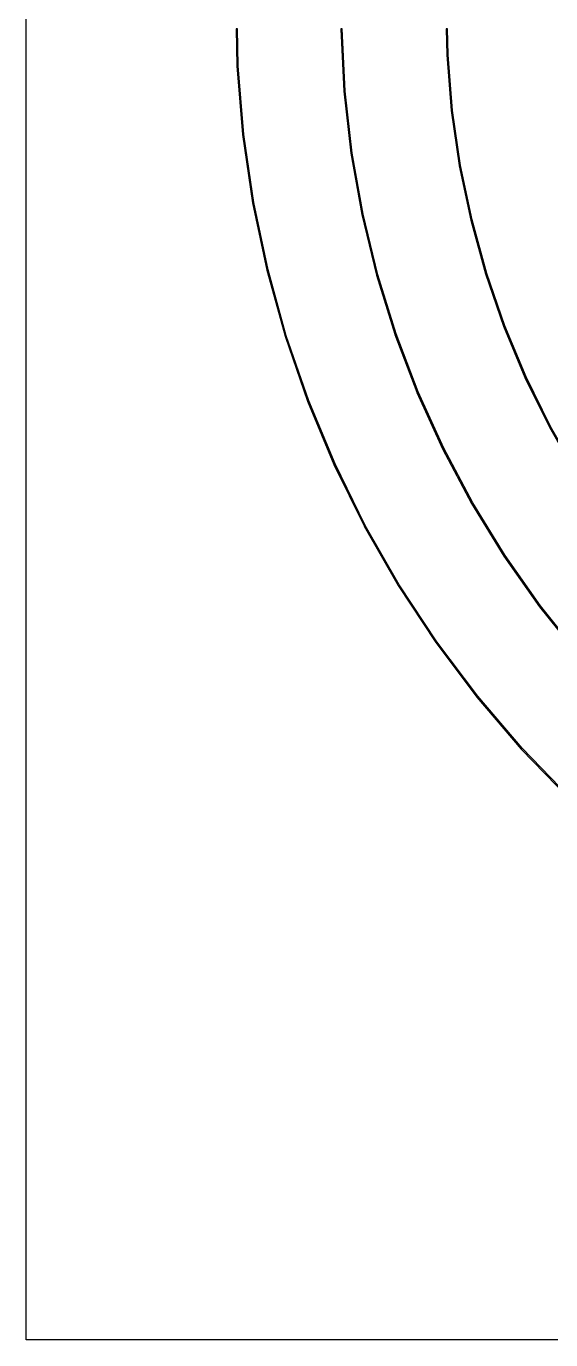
# Model space of a CAD drawing. Extents: x 1.97 to 5.91, y -5.91 to -1.97.
# Drawn here: x 1.969 to 2.755, y -5.906 to -3.937 of the extents above; entities that cross this region are included whole.
import ezdxf

# ---------------------------------------------------------------- set-up
doc = ezdxf.new("R2010")
doc.units = 0
doc.header["$MEASUREMENT"] = 0
doc.layers.add('WHITE', color=7, linetype='CONTINUOUS')

msp = doc.modelspace()

# ---------------------------------------------------------------- linework, layer by layer
at = {"layer": 'WHITE', "linetype": 'CONTINUOUS'}
for p, q in [((1.9685, -5.9055), (1.9685, -1.9685)), ((2.2833, -3.9409), (2.2844, -3.9964)), ((2.2853, -3.9409), (2.2833, -3.9409)), ((2.2864, -3.9963), (2.2853, -3.9409)), ((2.44, -3.9409), (2.44, -3.9411)), ((2.442, -3.9409), (2.44, -3.9409)), ((2.44, -3.9411), (2.44, -3.9411)), ((2.44, -3.9411), (2.44, -3.9412)), ((2.44, -3.9412), (2.4448, -4.0345)), ((2.44, -3.9412), (2.44, -3.9412)), ((2.442, -3.9411), (2.442, -3.9409)), ((2.4467, -4.0343), (2.442, -3.9411)), ((2.5982, -3.9409), (2.5989, -3.9799)), ((2.6001, -3.9409), (2.5982, -3.9409)), ((2.6009, -3.9798), (2.6001, -3.9409)), ((2.5989, -3.9799), (2.5989, -3.98)), ((2.5989, -3.98), (2.6058, -4.0632)), ((2.5989, -3.98), (2.5989, -3.98)), ((2.6077, -4.063), (2.6009, -3.9798)), ((2.2844, -3.9964), (2.2844, -3.9964)), ((2.2844, -3.9964), (2.2845, -3.9964)), ((2.2844, -3.9964), (2.2929, -4.0993)), ((2.2845, -3.9964), (2.2844, -3.9964)), ((2.2949, -4.0991), (2.2864, -3.9963)), ((2.4448, -4.0345), (2.4448, -4.0345)), ((2.4448, -4.0345), (2.4448, -4.0345)), ((2.4448, -4.0345), (2.4553, -4.1273)), ((2.4448, -4.0345), (2.4448, -4.0345)), ((2.4573, -4.127), (2.4467, -4.0343)), ((2.6058, -4.0632), (2.6058, -4.0632)), ((2.6058, -4.0632), (2.6058, -4.0633)), ((2.6058, -4.0633), (2.6178, -4.1459)), ((2.6058, -4.0633), (2.6058, -4.0633)), ((2.6198, -4.1456), (2.6077, -4.063)), ((2.2929, -4.0993), (2.2929, -4.0993)), ((2.2929, -4.0993), (2.293, -4.0994)), ((2.2929, -4.0994), (2.3078, -4.2014)), ((2.293, -4.0994), (2.2929, -4.0994)), ((2.3098, -4.2011), (2.2949, -4.0991)), ((2.4553, -4.1273), (2.4553, -4.1273)), ((2.4553, -4.1273), (2.4553, -4.1274)), ((2.4553, -4.1274), (2.4716, -4.2192)), ((2.4553, -4.1274), (2.4553, -4.1274)), ((2.4736, -4.2188), (2.4573, -4.127)), ((2.6178, -4.1459), (2.6178, -4.1459)), ((2.6178, -4.1459), (2.6178, -4.146)), ((2.6178, -4.146), (2.635, -4.2276)), ((2.6178, -4.146), (2.6178, -4.146)), ((2.6369, -4.2271), (2.6198, -4.1456)), ((2.3078, -4.2014), (2.3078, -4.2014)), ((2.3078, -4.2014), (2.3079, -4.2015)), ((2.3078, -4.2015), (2.3291, -4.3023)), ((2.3079, -4.2015), (2.3078, -4.2015)), ((2.331, -4.3019), (2.3098, -4.2011)), ((2.4716, -4.2192), (2.4717, -4.2192)), ((2.4717, -4.2192), (2.4717, -4.2192)), ((2.4717, -4.2192), (2.4717, -4.2192)), ((2.4717, -4.2192), (2.4936, -4.3098)), ((2.4956, -4.3093), (2.4736, -4.2188)), ((2.635, -4.2276), (2.635, -4.2275)), ((2.635, -4.2275), (2.635, -4.2276)), ((2.635, -4.2276), (2.635, -4.2276)), ((2.635, -4.2276), (2.6572, -4.3079)), ((2.659, -4.3073), (2.6369, -4.2271)), ((2.3291, -4.3023), (2.3291, -4.3023)), ((2.3291, -4.3023), (2.3291, -4.3024)), ((2.3291, -4.3024), (2.3565, -4.4016)), ((2.3584, -4.4011), (2.331, -4.3019)), ((2.4936, -4.3098), (2.4937, -4.3098)), ((2.4937, -4.3098), (2.4937, -4.3098)), ((2.4937, -4.3098), (2.4937, -4.3098)), ((2.4937, -4.3098), (2.5212, -4.3987)), ((2.4937, -4.3098), (2.4937, -4.3098)), ((2.5231, -4.3981), (2.4956, -4.3093)), ((2.6572, -4.3079), (2.6572, -4.3079)), ((2.6572, -4.3079), (2.6843, -4.3866)), ((2.6572, -4.3079), (2.6572, -4.3079)), ((2.6861, -4.3859), (2.659, -4.3073)), ((2.6843, -4.3866), (2.6843, -4.3866)), ((2.6843, -4.3866), (2.6843, -4.3866)), ((2.6843, -4.3866), (2.7163, -4.4633)), ((2.6843, -4.3866), (2.6843, -4.3866)), ((2.7181, -4.4625), (2.6861, -4.3859)), ((2.3565, -4.4016), (2.3565, -4.4017)), ((2.3565, -4.4017), (2.3901, -4.4989)), ((2.3565, -4.4017), (2.3565, -4.4017)), ((2.392, -4.4982), (2.3584, -4.4011)), ((2.5212, -4.3987), (2.5212, -4.3987)), ((2.5212, -4.3987), (2.5213, -4.3988)), ((2.5213, -4.3988), (2.5543, -4.4856)), ((2.5213, -4.3988), (2.5213, -4.3988)), ((2.5561, -4.4849), (2.5231, -4.3981)), ((2.7163, -4.4633), (2.7163, -4.4633)), ((2.7163, -4.4633), (2.7163, -4.4634)), ((2.7163, -4.4634), (2.7529, -4.5378)), ((2.7163, -4.4634), (2.7163, -4.4634)), ((2.7547, -4.5369), (2.7181, -4.4625)), ((2.5543, -4.4856), (2.5543, -4.4856)), ((2.5543, -4.4856), (2.5543, -4.4857)), ((2.5543, -4.4857), (2.5927, -4.5703)), ((2.5543, -4.4857), (2.5543, -4.4857)), ((2.5945, -4.5694), (2.5561, -4.4849)), ((2.3901, -4.4989), (2.3901, -4.4989)), ((2.3901, -4.4989), (2.3901, -4.4989)), ((2.3901, -4.4989), (2.4296, -4.5938)), ((2.3901, -4.4989), (2.3901, -4.4989)), ((2.4315, -4.593), (2.392, -4.4982)), ((2.7529, -4.5378), (2.7529, -4.5378)), ((2.7529, -4.5378), (2.7529, -4.5379)), ((2.7529, -4.5379), (2.7941, -4.6098)), ((2.7958, -4.6088), (2.7547, -4.5369)), ((2.5927, -4.5703), (2.5927, -4.5703)), ((2.5927, -4.5703), (2.5927, -4.5703)), ((2.5927, -4.5703), (2.6362, -4.6522)), ((2.638, -4.6513), (2.5945, -4.5694)), ((2.4296, -4.5938), (2.4297, -4.5938)), ((2.4297, -4.5938), (2.4297, -4.5938)), ((2.4297, -4.5938), (2.475, -4.6859)), ((2.4297, -4.5938), (2.4297, -4.5938)), ((2.4768, -4.685), (2.4315, -4.593)), ((2.6362, -4.6522), (2.6362, -4.6523)), ((2.6362, -4.6522), (2.6362, -4.6522)), ((2.6362, -4.6523), (2.6363, -4.6523)), ((2.6363, -4.6523), (2.6848, -4.7313)), ((2.6363, -4.6523), (2.6363, -4.6523)), ((2.6864, -4.7302), (2.638, -4.6513)), ((2.475, -4.6859), (2.475, -4.6859)), ((2.475, -4.6859), (2.475, -4.686)), ((2.475, -4.686), (2.526, -4.775)), ((2.5277, -4.774), (2.4768, -4.685)), ((2.6848, -4.7313), (2.6848, -4.7313)), ((2.6848, -4.7313), (2.7381, -4.807)), ((2.6848, -4.7313), (2.6848, -4.7313)), ((2.7397, -4.8058), (2.6864, -4.7302)), ((2.526, -4.775), (2.526, -4.775)), ((2.526, -4.775), (2.5824, -4.8606)), ((2.526, -4.775), (2.526, -4.775)), ((2.584, -4.8595), (2.5277, -4.774)), ((2.7381, -4.807), (2.7381, -4.807)), ((2.7381, -4.807), (2.7381, -4.807)), ((2.7381, -4.807), (2.796, -4.8792)), ((2.7381, -4.807), (2.7381, -4.807)), ((2.7975, -4.8779), (2.7397, -4.8058)), ((2.5824, -4.8606), (2.5824, -4.8606)), ((2.5824, -4.8606), (2.5824, -4.8607)), ((2.5824, -4.8607), (2.6439, -4.9425)), ((2.5824, -4.8607), (2.5824, -4.8607)), ((2.6455, -4.9412), (2.584, -4.8595)), ((2.6439, -4.9425), (2.644, -4.9424)), ((2.644, -4.9424), (2.644, -4.9425)), ((2.644, -4.9425), (2.7104, -5.0202)), ((2.644, -4.9425), (2.644, -4.9425)), ((2.7119, -5.0189), (2.6455, -4.9412)), ((2.783, -5.0922), (2.7119, -5.0189)), ((2.7104, -5.0202), (2.7105, -5.0202)), ((2.7105, -5.0202), (2.7105, -5.0203)), ((2.7105, -5.0203), (2.7816, -5.0936)), ((5.9055, -5.9055), (1.9685, -5.9055))]:
    msp.add_line(p, q, dxfattribs=at)

doc.saveas('drawing.dxf')
